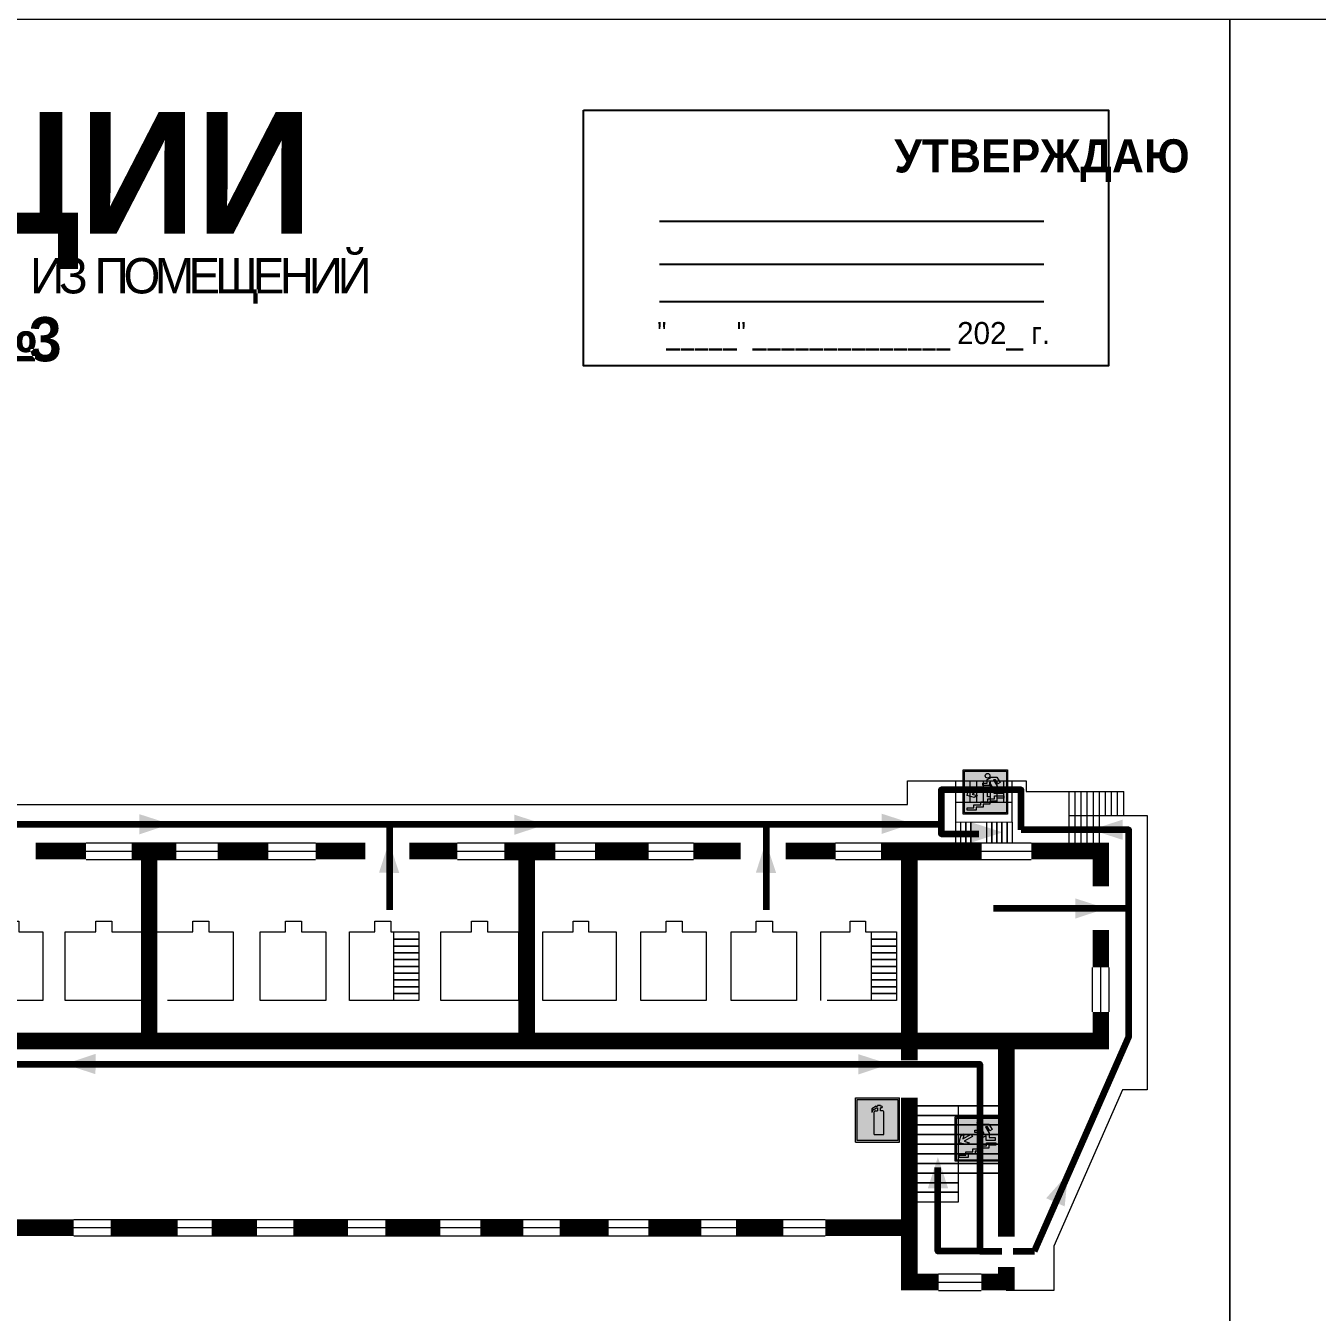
# Model space of a CAD drawing. Header units: millimetres. Extents: x 13810 to 67229, y 12374 to 21950.
# Drawn here: x 33169.7 to 33403.2, y 15497 to 15729.7 of the extents above; entities that cross this region are included whole.
import ezdxf

# ---------------------------------------------------------------- set-up
doc = ezdxf.new("R2010")
doc.units = ezdxf.units.MM
doc.linetypes.add('{ Wide Dash }', pattern=[12, 4, -2, 4, -2])
doc.layers.add('План_Штампы', color=7, linetype='Continuous')
doc.styles.add('обычный', font='arial.ttf')

# ---------------------------------------------------------------- blocks, each defined once
blk = doc.blocks.new('вниз 3')
at = {"lineweight": 0, "true_color": 0xffffff}
h = blk.add_hatch(color=7, dxfattribs=at)
h.dxf.hatch_style = 1
h.paths.add_polyline_path([(40997.5, -4475.69), (40997.25, -4475.28), (40995.76, -4476.15), (40995.97, -4475.23), (40995.39, -4475.56), (40995.05, -4476.83), (40996.33, -4477.17), (40996.91, -4476.83), (40996, -4476.55)], flags=0)
h.paths.add_polyline_path([(40999.81, -4473.95), (41000.22, -4473.95), (41000.64, -4474.67), (41001.03, -4474.43), (41000.46, -4473.49), (41000.42, -4473.49), (40999.43, -4473.49), (40998.68, -4473.92), (40998.68, -4474.57), (40997.88, -4474.57), (40997.88, -4475), (40999.14, -4475), (40999.14, -4474.43), (40999.14, -4474.38), (40999.59, -4475.15), (40998.72, -4475.67), (40998.72, -4477.06), (40999.24, -4477.06), (40999.24, -4475.96), (40999.95, -4475.56), (40999.95, -4476.43), (41001.61, -4476.43), (41001.61, -4475.88), (41000.47, -4475.88), (41000.47, -4475.12)], flags=0)
h.paths.add_polyline_path([(40999.2, -4473.24, 1), (40998.35, -4473.24, 1)], flags=0)
h.paths.add_polyline_path([(41000.46, -4477.26), (41001.69, -4477.26), (41001.69, -4476.84), (41000.03, -4476.84), (41000.03, -4477.39), (40998.78, -4477.39), (40998.78, -4477.95), (40997.53, -4477.95), (40997.53, -4478.5), (40996.29, -4478.5), (40996.29, -4479.06), (40995.05, -4479.06), (40995.05, -4479.48), (40995.29, -4479.48), (40996.72, -4479.48), (40996.72, -4478.92), (40997.97, -4478.92), (40997.97, -4478.36), (40999.2, -4478.36), (40999.2, -4477.81), (41000.46, -4477.81)], flags=0)
h.paths.add_polyline_path([(41002.37, -4472.17), (40994.37, -4472.17), (40994.37, -4480.17), (41002.37, -4480.17)])
h.paths.add_polyline_path([(41002.16, -4479.96), (40994.57, -4479.96), (40994.57, -4472.37), (41002.16, -4472.37)], flags=16)
h.paths.add_polyline_path([(41001.61, -4475.88), (41001.61, -4476.43), (40999.95, -4476.43), (40999.95, -4475.56), (40999.24, -4475.96), (40999.24, -4477.06), (40998.72, -4477.06), (40998.72, -4475.67), (40999.59, -4475.15), (40999.14, -4474.38), (40999.14, -4474.43), (40999.14, -4475), (40997.88, -4475), (40997.88, -4474.57), (40998.68, -4474.57), (40998.68, -4473.92), (40999.43, -4473.49), (41000.42, -4473.49), (41000.46, -4473.49), (41001.03, -4474.43), (41000.64, -4474.67), (41000.22, -4473.95), (40999.81, -4473.95), (41000.47, -4475.12), (41000.47, -4475.88)], flags=0)
h.paths.add_polyline_path([(41001.69, -4476.84), (41001.69, -4477.26), (41000.46, -4477.26), (41000.46, -4477.81), (40999.2, -4477.81), (40999.2, -4478.36), (40997.97, -4478.36), (40997.97, -4478.92), (40996.72, -4478.92), (40996.72, -4479.48), (40995.05, -4479.48), (40995.05, -4479.06), (40996.29, -4479.06), (40996.29, -4478.5), (40997.53, -4478.5), (40997.53, -4477.95), (40998.78, -4477.95), (40998.78, -4477.39), (41000.03, -4477.39), (41000.03, -4476.84)], flags=0)
h.paths.add_polyline_path([(40998.35, -4473.24, -1), (40999.2, -4473.24, -1)], flags=0)
h.paths.add_polyline_path([(40997.5, -4475.69), (40996, -4476.55), (40996.91, -4476.83), (40996.33, -4477.17), (40995.05, -4476.83), (40995.39, -4475.56), (40995.97, -4475.23), (40995.76, -4476.15), (40997.25, -4475.28)], flags=0)
at = {"lineweight": 0}
h = blk.add_hatch(color=126, dxfattribs=at)
h.dxf.hatch_style = 1
h.paths.add_polyline_path([(41002.16, -4472.37), (40994.57, -4472.37), (40994.57, -4479.96), (41002.16, -4479.96)])
h.paths.add_polyline_path([(40995.97, -4475.23), (40995.76, -4476.15), (40997.25, -4475.28), (40997.5, -4475.69), (40996, -4476.55), (40996.91, -4476.83), (40996.33, -4477.17), (40995.05, -4476.83), (40995.39, -4475.56)], flags=16)
h.paths.add_polyline_path([(40997.88, -4474.57), (40998.68, -4474.57), (40998.68, -4473.92), (40999.43, -4473.49), (41000.42, -4473.49), (41000.46, -4473.49), (41001.03, -4474.43), (41000.64, -4474.67), (41000.22, -4473.95), (40999.81, -4473.95), (41000.47, -4475.12), (41000.47, -4475.88), (41001.61, -4475.88), (41001.61, -4476.43), (40999.95, -4476.43), (40999.95, -4475.56), (40999.24, -4475.96), (40999.24, -4477.06), (40998.72, -4477.06), (40998.72, -4475.67), (40999.59, -4475.15), (40999.14, -4474.38), (40999.14, -4474.43), (40999.14, -4475), (40997.88, -4475)], flags=16)
h.paths.add_polyline_path([(40998.35, -4473.24, -1), (40999.2, -4473.24, -1)], flags=16)
h.paths.add_polyline_path([(40997.53, -4477.95), (40998.78, -4477.95), (40998.78, -4477.39), (41000.03, -4477.39), (41000.03, -4476.84), (41001.69, -4476.84), (41001.69, -4477.26), (41000.46, -4477.26), (41000.46, -4477.81), (40999.2, -4477.81), (40999.2, -4478.36), (40997.97, -4478.36), (40997.97, -4478.92), (40996.72, -4478.92), (40996.72, -4479.48), (40995.05, -4479.48), (40995.05, -4479.06), (40996.29, -4479.06), (40996.29, -4478.5), (40997.53, -4478.5)], flags=16)
at = {"lineweight": 0, "true_color": 0xffffff}
h = blk.add_hatch(color=7, dxfattribs=at)
h.dxf.hatch_style = 1
h.paths.add_polyline_path([(40999.2, -4473.24, 1), (40998.35, -4473.24, 1)])
h.paths.add_polyline_path([(40999.81, -4473.95), (41000.22, -4473.95), (41000.64, -4474.67), (41001.03, -4474.43), (41000.46, -4473.49), (41000.42, -4473.49), (40999.43, -4473.49), (40998.68, -4473.92), (40998.68, -4474.57), (40997.88, -4474.57), (40997.88, -4475), (40999.14, -4475), (40999.14, -4474.43), (40999.14, -4474.38), (40999.59, -4475.15), (40998.72, -4475.67), (40998.72, -4477.06), (40999.24, -4477.06), (40999.24, -4475.96), (40999.95, -4475.56), (40999.95, -4476.43), (41001.61, -4476.43), (41001.61, -4475.88), (41000.47, -4475.88), (41000.47, -4475.12)])
h.paths.add_polyline_path([(40999.2, -4477.81), (41000.46, -4477.81), (41000.46, -4477.26), (41001.69, -4477.26), (41001.69, -4476.84), (41000.03, -4476.84), (41000.03, -4477.39), (40998.78, -4477.39), (40998.78, -4477.95), (40997.53, -4477.95), (40997.53, -4478.5), (40996.29, -4478.5), (40996.29, -4479.06), (40995.05, -4479.06), (40995.05, -4479.48), (40995.29, -4479.48), (40996.72, -4479.48), (40996.72, -4478.92), (40997.97, -4478.92), (40997.97, -4478.36), (40999.2, -4478.36)])
h.paths.add_polyline_path([(40997.5, -4475.69), (40997.25, -4475.28), (40995.76, -4476.15), (40995.97, -4475.23), (40995.39, -4475.56), (40995.05, -4476.83), (40996.33, -4477.17), (40996.91, -4476.83), (40996, -4476.55)])
at = {"color": 126, "lineweight": 0}
for points in [[(40994.37, -4472.17), (41002.37, -4472.17), (41002.37, -4480.17), (40994.37, -4480.17)], [(40994.57, -4472.37), (41002.16, -4472.37), (41002.16, -4479.96), (40994.57, -4479.96)]]:
    blk.add_lwpolyline(points, close=True, dxfattribs=at)
for points in [[(40999.14, -4474.43), (40999.14, -4475), (40997.88, -4475), (40997.88, -4474.57), (40998.68, -4474.57), (40998.68, -4473.92), (40999.43, -4473.49), (41000.42, -4473.49), (41000.46, -4473.49), (41001.03, -4474.43), (41000.64, -4474.67), (41000.22, -4473.95), (40999.81, -4473.95), (41000.47, -4475.12), (41000.47, -4475.88), (41001.61, -4475.88), (41001.61, -4476.43), (40999.95, -4476.43), (40999.95, -4475.56), (40999.24, -4475.96), (40999.24, -4477.06), (40998.72, -4477.06), (40998.72, -4475.67), (40999.59, -4475.15), (40999.14, -4474.38), (40999.14, -4474.43)], [(40995.05, -4476.83), (40995.39, -4475.56), (40995.97, -4475.23), (40995.76, -4476.15), (40997.25, -4475.28), (40997.5, -4475.69), (40996, -4476.55), (40996.91, -4476.83), (40996.33, -4477.17), (40995.05, -4476.83)], [(40995.29, -4479.48), (40995.05, -4479.48), (40995.05, -4479.06), (40996.29, -4479.06), (40996.29, -4478.5), (40997.53, -4478.5), (40997.53, -4477.95), (40998.78, -4477.95), (40998.78, -4477.39), (41000.03, -4477.39), (41000.03, -4476.84), (41001.69, -4476.84), (41001.69, -4477.26), (41000.46, -4477.26), (41000.46, -4477.81), (40999.2, -4477.81), (40999.2, -4478.36), (40997.97, -4478.36), (40997.97, -4478.92), (40996.72, -4478.92), (40996.72, -4479.48), (40995.05, -4479.48)]]:
    blk.add_lwpolyline(points, dxfattribs=at)
blk.add_circle((40998.77, -4473.24), 0.426, dxfattribs=at)
blk = doc.blocks.new('A$C3AD82952')
at = {"true_color": 0xf5f5ff}
h = blk.add_hatch(color=7, dxfattribs=at)
h.dxf.hatch_style = 1
h.paths.add_polyline_path([(8.21, 8.73, 0.414214), (7.89, 9.05), (7.22, 9.05), (7.22, 9.92), (7.59, 9.92, 1), (7.57, 10.36), (7.22, 10.36), (7.22, 10.6), (6.43, 10.6), (6.43, 10.36), (6.01, 10.36), (4.74, 9.59), (4.74, 8.69), (4.98, 8.73), (4.98, 9.26), (6.12, 9.91), (6.43, 9.91), (6.43, 9.05), (5.76, 9.05, 0.414214), (5.44, 8.73), (5.44, 2.2), (8.21, 2.2)], flags=0)
h.paths.add_polyline_path([(12.8, 12.8), (0, 12.8), (0, 0), (12.8, 0)])
h.paths.add_polyline_path([(0.51, 12.29), (12.29, 12.29), (12.29, 0.51), (0.51, 0.51)], flags=16)
h.paths.add_polyline_path([(4.74, 9.59), (6.01, 10.36), (6.43, 10.36), (6.43, 10.6), (7.22, 10.6), (7.22, 10.36), (7.59, 10.36, -0.94586), (7.59, 9.92), (7.22, 9.92), (7.22, 9.05), (7.89, 9.05, -0.414214), (8.21, 8.73), (8.21, 2.2), (5.44, 2.2), (5.44, 8.73, -0.414214), (5.76, 9.05), (6.43, 9.05), (6.43, 9.91), (6.12, 9.91), (4.98, 9.26), (4.98, 8.73), (4.74, 8.69)], flags=0)
h = blk.add_hatch(color=242)
h.dxf.hatch_style = 1
h.paths.add_polyline_path([(12.29, 12.29), (0.51, 12.29), (0.51, 0.51), (12.29, 0.51)])
h.paths.add_polyline_path([(4.74, 8.69), (4.74, 9.59), (6.01, 10.36), (6.43, 10.36), (6.43, 10.6), (7.22, 10.6), (7.22, 10.36), (7.59, 10.36, -0.94586), (7.59, 9.92), (7.22, 9.92), (7.22, 9.05), (7.89, 9.05, -0.414214), (8.21, 8.73), (8.21, 2.2), (5.44, 2.2), (5.44, 8.73, -0.414214), (5.76, 9.05), (6.43, 9.05), (6.43, 9.91), (6.12, 9.91), (4.98, 9.26), (4.98, 8.73)], flags=16)
h = blk.add_hatch(color=7, dxfattribs=at)
h.dxf.hatch_style = 1
h.paths.add_polyline_path([(8.21, 8.73, 0.414214), (7.89, 9.05), (7.22, 9.05), (7.22, 9.92), (7.59, 9.92, 1), (7.57, 10.36), (7.22, 10.36), (7.22, 10.6), (6.43, 10.6), (6.43, 10.36), (6.01, 10.36), (4.74, 9.59), (4.74, 8.69), (4.98, 8.73), (4.98, 9.26), (6.12, 9.91), (6.43, 9.91), (6.43, 9.05), (5.76, 9.05, 0.414214), (5.44, 8.73), (5.44, 2.2), (8.21, 2.2)])
at = {"color": 242, "lineweight": 5}
for p, q in [((0, 0), (0, 12.8)), ((0, 12.8), (12.8, 12.8)), ((12.8, 0), (12.8, 12.8)), ((6.01, 10.36), (4.74, 9.59)), ((4.74, 9.59), (4.74, 8.69)), ((4.74, 8.69), (4.98, 8.73)), ((4.98, 9.26), (6.12, 9.91)), ((4.98, 8.73), (4.98, 9.26)), ((5.44, 2.2), (5.44, 8.73)), ((5.76, 9.05), (6.43, 9.05)), ((6.01, 10.36), (6.43, 10.36)), ((6.12, 9.91), (6.43, 9.91)), ((7.22, 10.6), (6.43, 10.6)), ((6.43, 10.6), (6.43, 10.36)), ((6.43, 9.91), (6.43, 9.05)), ((7.22, 10.36), (7.22, 10.6)), ((7.59, 10.36), (7.22, 10.36)), ((7.22, 9.05), (7.22, 9.92)), ((7.59, 9.92), (7.22, 9.92)), ((7.89, 9.05), (7.22, 9.05)), ((8.21, 2.2), (8.21, 8.73)), ((0, 0), (12.8, 0)), ((5.44, 2.2), (8.21, 2.2))]:
    blk.add_line(p, q, dxfattribs=at)
blk.add_lwpolyline([(0.51, 12.29), (12.29, 12.29), (12.29, 0.51), (0.51, 0.51)], close=True, dxfattribs=at)
for centre, radius, start, end in [((5.76, 8.73), 0.32, 90, 180), ((7.58, 10.14), 0.223, 273.1875, 86.8125), ((7.89, 8.73), 0.32, 0, 90)]:
    blk.add_arc(centre, radius, start, end, dxfattribs=at)

msp = doc.modelspace()

# ---------------------------------------------------------------- linework, layer by layer
at = {"color": 126, "lineweight": 0, "true_color": 0x008754}
for points in [[(32787.42, 15730.89), (33387.42, 15730.89), (33387.42, 15335.89), (32787.42, 15335.89)], [(32787.42, 15730.89), (33387.42, 15730.89), (33387.42, 15335.89), (32787.42, 15335.89)], [(32787.42, 15730.89), (33387.42, 15730.89), (33387.42, 15335.89), (32787.42, 15335.89)], [(32787.42, 15730.89), (33387.42, 15730.89), (33387.42, 15335.89), (32787.42, 15335.89)], [(33387.42, 15730.89), (33987.42, 15730.89), (33987.42, 15335.89), (33387.42, 15335.89)], [(33387.42, 15730.89), (33987.42, 15730.89), (33987.42, 15335.89), (33387.42, 15335.89)], [(33387.42, 15730.89), (33987.42, 15730.89), (33987.42, 15335.89), (33387.42, 15335.89)], [(33387.42, 15730.89), (33987.42, 15730.89), (33987.42, 15335.89), (33387.42, 15335.89)]]:
    msp.add_lwpolyline(points, close=True, dxfattribs=at)
msp.add_lwpolyline([(33270.51, 15714.44), (33365.51, 15714.44), (33365.51, 15668.24), (33270.51, 15668.24)], close=True)
for points in [[(33284.26, 15694.4), (33353.78, 15694.4)], [(33284.26, 15686.63), (33353.78, 15686.63)], [(33284.26, 15679.85), (33353.78, 15679.85)]]:
    msp.add_lwpolyline(points)
at = {"lineweight": 0}
for points in [[(32944.88, 15580.45), (32944.88, 15588.88), (33329.15, 15588.88), (33329.15, 15593.18), (33350.6, 15593.18), (33350.6, 15591.25), (33368.23, 15591.25)], [(33337.9, 15581.94), (33337.9, 15593.18)], [(33339.24, 15589.29), (33339.24, 15593.18)], [(33340.46, 15589.29), (33340.46, 15593.18)], [(33340.46, 15589.29), (33340.46, 15593.18)], [(33341.68, 15589.29), (33341.68, 15593.18)], [(33341.68, 15589.29), (33341.68, 15593.18)], [(33342.9, 15589.29), (33342.9, 15593.18)], [(33342.9, 15589.29), (33342.9, 15593.18)], [(33344.12, 15589.29), (33344.12, 15593.18)], [(33344.12, 15589.29), (33344.12, 15593.18)], [(33345.34, 15589.29), (33345.34, 15593.18)], [(33345.34, 15589.29), (33345.34, 15593.18)], [(33346.56, 15589.29), (33346.56, 15593.18)], [(33346.56, 15589.29), (33346.56, 15593.18)], [(33348.03, 15585.7), (33348.03, 15593.18)], [(33358.35, 15581.94), (33358.35, 15591.25)], [(33359.45, 15581.94), (33359.45, 15591.25)], [(33359.45, 15581.94), (33359.45, 15591.25)], [(33360.55, 15581.94), (33360.55, 15591.25)], [(33360.55, 15581.94), (33360.55, 15591.25)], [(33361.64, 15581.94), (33361.64, 15591.25)], [(33361.64, 15581.94), (33361.64, 15591.25)], [(33362.74, 15581.94), (33362.74, 15591.25)], [(33362.74, 15581.94), (33362.74, 15591.25)], [(33363.84, 15581.94), (33363.84, 15591.25)], [(33363.84, 15581.94), (33363.84, 15591.25)], [(33364.94, 15586.89), (33364.94, 15591.25)], [(33364.94, 15586.89), (33364.94, 15591.25)], [(33366.04, 15586.89), (33366.04, 15591.25)], [(33366.04, 15586.89), (33366.04, 15591.25)], [(33366.04, 15586.89), (33366.04, 15591.25)], [(33367.13, 15586.89), (33367.13, 15591.25)], [(33367.13, 15586.89), (33367.13, 15591.25)], [(33367.13, 15586.89), (33367.13, 15591.25)], [(33368.23, 15586.89), (33368.23, 15591.25)], [(33337.9, 15589.29), (33348.03, 15589.29)], [(33358.35, 15586.89), (33372.47, 15586.89), (33372.47, 15537.25), (33368.03, 15537.25), (33355.59, 15509.01), (33355.59, 15501), (33346.99, 15501)], [(33337.9, 15585.72), (33348.03, 15585.7)], [(33338.76, 15581.94), (33338.76, 15585.72)], [(33339.66, 15585.72), (33339.66, 15581.94)], [(33339.66, 15581.94), (33339.66, 15585.72)], [(33340.57, 15585.72), (33340.57, 15581.94)], [(33340.57, 15581.94), (33340.57, 15585.72)], [(33343.5, 15581.93), (33343.5, 15585.7)], [(33344.41, 15585.7), (33344.41, 15581.93)], [(33344.41, 15581.93), (33344.41, 15585.7)], [(33345.31, 15585.7), (33345.31, 15581.93)], [(33345.31, 15581.93), (33345.31, 15585.7)], [(33346.22, 15585.7), (33346.22, 15581.93)], [(33346.22, 15581.93), (33346.22, 15585.7)], [(33347.13, 15585.7), (33347.13, 15581.93)], [(33347.13, 15581.93), (33347.13, 15585.7)], [(33348.03, 15585.7), (33348.03, 15581.93)], [(33180.59, 15581.94), (33222.08, 15581.94)], [(33247.74, 15581.94), (33290.4, 15581.94)], [(33316.12, 15581.94), (33351.52, 15581.94)], [(33180.59, 15580.44), (33222.08, 15580.44)], [(33247.74, 15580.44), (33290.4, 15580.45)], [(33316.12, 15580.44), (33351.52, 15580.45)], [(33180.59, 15578.94), (33222.08, 15578.94)], [(33247.74, 15578.94), (33290.4, 15578.94)], [(33316.12, 15578.94), (33351.52, 15578.94)], [(33160.93, 15553.45), (33160.93, 15565.83), (33165.49, 15565.83), (33165.49, 15567.78), (33168.4, 15567.78), (33168.4, 15565.83), (33172.76, 15565.83), (33172.76, 15553.45), (33160.93, 15553.45)], [(33176.78, 15553.45), (33176.78, 15565.83), (33182.36, 15565.83), (33182.36, 15567.78), (33185.25, 15567.78), (33185.25, 15565.83), (33190.85, 15565.83), (33190.85, 15553.45), (33176.78, 15553.45)], [(33192.07, 15553.45), (33192.07, 15565.83), (33199.89, 15565.83), (33199.89, 15567.78), (33202.8, 15567.78), (33202.8, 15565.83), (33207.16, 15565.83), (33207.16, 15553.45), (33195.33, 15553.45)], [(33212.09, 15553.45), (33212.09, 15565.83), (33216.65, 15565.83), (33216.65, 15567.78), (33219.56, 15567.78), (33219.56, 15565.83), (33223.92, 15565.83), (33223.92, 15553.45), (33212.09, 15553.45)], [(33228.24, 15553.45), (33228.24, 15565.83), (33232.81, 15565.83), (33232.81, 15567.78), (33235.71, 15567.78), (33235.71, 15565.83), (33236.18, 15565.83), (33236.18, 15553.45), (33228.24, 15553.45)], [(33244.71, 15553.45), (33244.71, 15565.83), (33250.29, 15565.83), (33250.29, 15567.78), (33253.18, 15567.78), (33253.18, 15565.83), (33258.78, 15565.83), (33258.78, 15553.45), (33244.71, 15553.45)], [(33263.17, 15553.45), (33263.17, 15565.83), (33268.68, 15565.83), (33268.68, 15567.78), (33271.44, 15567.78), (33271.44, 15565.83), (33276.47, 15565.83), (33276.47, 15553.45), (33263.17, 15553.45)], [(33280.9, 15553.45), (33280.9, 15565.83), (33285.47, 15565.83), (33285.47, 15567.78), (33288.37, 15567.78), (33288.37, 15565.83), (33292.74, 15565.83), (33292.74, 15553.45), (33280.9, 15553.45)], [(33297.22, 15553.45), (33297.22, 15565.83), (33301.78, 15565.83), (33301.78, 15567.78), (33304.69, 15567.78), (33304.69, 15565.83), (33309.05, 15565.83), (33309.05, 15553.45), (33297.22, 15553.45)], [(33313.43, 15553.45), (33313.43, 15565.83), (33318.75, 15565.83), (33318.75, 15567.78), (33321.51, 15567.78), (33321.51, 15565.83), (33322.56, 15565.83), (33322.56, 15553.45), (33314.63, 15553.45)], [(33236.18, 15565.83), (33240.75, 15565.83)], [(33240.75, 15565.83), (33240.75, 15553.45)], [(33322.56, 15565.83), (33327.14, 15565.83)], [(33327.14, 15565.83), (33327.14, 15553.45)], [(33236.18, 15564.49), (33240.75, 15564.49)], [(33240.75, 15564.49), (33236.18, 15564.49)], [(33236.18, 15563.26), (33240.75, 15563.26)], [(33240.75, 15563.26), (33236.18, 15563.26)], [(33322.56, 15564.49), (33327.14, 15564.49)], [(33327.14, 15564.49), (33322.56, 15564.49)], [(33322.56, 15563.26), (33327.14, 15563.26)], [(33327.14, 15563.26), (33322.56, 15563.26)], [(33236.18, 15562.04), (33240.75, 15562.04)], [(33240.75, 15562.04), (33236.18, 15562.04)], [(33236.18, 15560.81), (33240.75, 15560.81)], [(33240.75, 15560.81), (33236.18, 15560.81)], [(33322.56, 15562.04), (33327.14, 15562.04)], [(33327.14, 15562.04), (33322.56, 15562.04)], [(33322.56, 15560.81), (33327.14, 15560.81)], [(33327.14, 15560.81), (33322.56, 15560.81)], [(33236.18, 15559.58), (33240.75, 15559.58)], [(33240.75, 15559.58), (33236.18, 15559.58)], [(33236.18, 15558.36), (33240.75, 15558.36)], [(33240.75, 15558.36), (33236.18, 15558.36)], [(33322.56, 15559.58), (33327.14, 15559.58)], [(33327.14, 15559.58), (33322.56, 15559.58)], [(33322.56, 15558.36), (33327.14, 15558.36)], [(33327.14, 15558.36), (33322.56, 15558.36)], [(33362.6, 15551.35), (33362.6, 15559.4)], [(33364.1, 15551.35), (33364.1, 15559.4)], [(33365.6, 15551.35), (33365.6, 15559.4)], [(33236.18, 15557.13), (33240.75, 15557.13)], [(33240.75, 15557.13), (33236.18, 15557.13)], [(33322.56, 15557.13), (33327.14, 15557.13)], [(33327.14, 15557.13), (33322.56, 15557.13)], [(33236.18, 15555.91), (33240.75, 15555.91)], [(33240.75, 15555.91), (33236.18, 15555.91)], [(33236.18, 15554.68), (33240.75, 15554.68)], [(33240.75, 15554.68), (33236.18, 15554.68)], [(33322.56, 15555.91), (33327.14, 15555.91)], [(33327.14, 15555.91), (33322.56, 15555.91)], [(33322.56, 15554.68), (33327.14, 15554.68)], [(33327.14, 15554.68), (33322.56, 15554.68)], [(33240.75, 15553.45), (33236.18, 15553.45)], [(33327.14, 15553.45), (33322.56, 15553.45)], [(33346.99, 15534.39), (33329.47, 15534.39)], [(33329.47, 15534.39), (33346.99, 15534.39)], [(33346.99, 15532.65), (33329.47, 15532.65)], [(33329.47, 15532.65), (33346.99, 15532.65)], [(33346.99, 15532.65), (33329.47, 15532.65)], [(33329.47, 15532.65), (33346.99, 15532.65)], [(33338.37, 15516.99), (33338.37, 15534.39)], [(33346.99, 15530.91), (33329.47, 15530.91)], [(33329.47, 15530.91), (33346.99, 15530.91)], [(33346.99, 15530.91), (33329.47, 15530.91)], [(33329.47, 15530.91), (33346.99, 15530.91)], [(33346.99, 15529.17), (33329.47, 15529.17)], [(33329.47, 15529.17), (33346.99, 15529.17)], [(33346.99, 15529.17), (33329.47, 15529.17)], [(33329.47, 15529.17), (33346.99, 15529.17)], [(33346.99, 15527.43), (33329.47, 15527.43)], [(33329.47, 15527.43), (33346.99, 15527.43)], [(33346.99, 15527.43), (33329.47, 15527.43)], [(33329.47, 15527.43), (33346.99, 15527.43)], [(33346.99, 15525.69), (33329.47, 15525.69)], [(33329.47, 15525.69), (33346.99, 15525.69)], [(33346.99, 15525.69), (33329.47, 15525.69)], [(33329.47, 15525.69), (33346.99, 15525.69)], [(33346.99, 15523.95), (33329.47, 15523.95)], [(33329.47, 15523.95), (33346.99, 15523.95)], [(33346.99, 15523.95), (33329.47, 15523.95)], [(33329.47, 15523.95), (33346.99, 15523.95)], [(33346.99, 15522.21), (33329.47, 15522.21)], [(33329.47, 15522.21), (33346.99, 15522.21)], [(33338.37, 15520.47), (33329.47, 15520.47)], [(33329.47, 15520.47), (33338.37, 15520.47)], [(33338.37, 15518.73), (33329.47, 15518.73)], [(33329.47, 15518.73), (33338.37, 15518.73)], [(33329.47, 15516.99), (33338.37, 15516.99)], [(33178.36, 15513.84), (33314.25, 15513.84)], [(33178.36, 15512.34), (33314.25, 15512.34)], [(33178.36, 15510.84), (33314.25, 15510.84)], [(33334.75, 15504), (33342.46, 15504)], [(33334.75, 15502.5), (33342.46, 15502.5)], [(33334.75, 15501), (33342.46, 15501)]]:
    msp.add_lwpolyline(points, dxfattribs=at)
at = {"color": 126, "lineweight": 100, "true_color": 0x008754}
for points in [[(33349.67, 15584.31), (33349.67, 15591.54), (33335.19, 15591.54), (33335.19, 15583.54), (33342.02, 15583.54)], [(32982.68, 15569.32), (32982.68, 15585.29), (33335.19, 15585.29)], [(33235.44, 15585.29), (33235.44, 15569.8)], [(33303.59, 15585.29), (33303.59, 15569.8)], [(33352.08, 15508.07), (33369.13, 15546.86), (33369.13, 15584.31), (33349.67, 15584.31)], [(33369.13, 15570.08), (33344.67, 15570.08)], [(33161.94, 15541.93), (33342.22, 15541.93), (33342.22, 15508.07), (33334.64, 15508.07), (33334.64, 15523.23)]]:
    msp.add_lwpolyline(points, dxfattribs=at)
at = {"lineweight": 0, "const_width": 3}
for points in [[(33180.59, 15580.45), (33171.48, 15580.45)], [(33196.89, 15580.45), (33188.84, 15580.45)], [(33191.99, 15580.45), (33191.99, 15546.08)], [(33213.51, 15580.45), (33204.4, 15580.45)], [(33231.08, 15580.45), (33222.08, 15580.45)], [(33247.74, 15580.45), (33239.06, 15580.45)], [(33265.42, 15580.45), (33256.21, 15580.45)], [(33260.28, 15580.45), (33260.28, 15546.08)], [(33282.35, 15580.45), (33272.62, 15580.45)], [(33298.97, 15580.45), (33290.4, 15580.45)], [(33316.12, 15580.45), (33307.12, 15580.45)], [(33342.52, 15580.45), (33324.32, 15580.45)], [(33329.47, 15580.45), (33329.47, 15542.61)], [(33364.1, 15574.1), (33364.1, 15580.45), (33351.52, 15580.45)], [(33364.1, 15559.4), (33364.1, 15566.17)], [(33364.1, 15551.35), (33364.1, 15546.08), (32954.46, 15546.08)], [(33346.99, 15510.72), (33346.99, 15546.08)], [(33329.47, 15512.34), (33329.47, 15535.84)], [(33163.8, 15512.34), (33178.36, 15512.34)], [(33185.01, 15512.34), (33197.15, 15512.34)], [(33203.27, 15512.34), (33211.5, 15512.34)], [(33218.05, 15512.34), (33227.97, 15512.34)], [(33234.72, 15512.34), (33244.65, 15512.34)], [(33251.87, 15512.34), (33259.68, 15512.34)], [(33266.22, 15512.34), (33275.09, 15512.34)], [(33282.27, 15512.34), (33291.87, 15512.34)], [(33298.1, 15512.34), (33306.65, 15512.34)], [(33314.25, 15512.34), (33329.47, 15512.34), (33329.47, 15502.5), (33334.75, 15502.5)], [(33342.46, 15502.5), (33346.99, 15502.5), (33346.99, 15505.24)]]:
    msp.add_lwpolyline(points, dxfattribs=at)
at = {"color": 126, "linetype": '{ Wide Dash }', "lineweight": 100, "true_color": 0x008754}
msp.add_lwpolyline([(33342.22, 15508.07), (33352.08, 15508.07)], dxfattribs=at)
at = {"layer": 'План_Штампы', "color": 126, "true_color": 0x008754}
for points in [[(33190.19, 15583.47), (33190.2, 15587.13), (33195.82, 15585.32)], [(33258.01, 15583.38), (33258.01, 15587.04), (33263.63, 15585.23)], [(33324.45, 15583.55), (33324.46, 15587.21), (33330.08, 15585.4)], [(33340.68, 15581.98), (33340.69, 15585.65), (33346.31, 15583.84)], [(33368.04, 15586.14), (33368.03, 15582.48), (33362.41, 15584.29)], [(33237.21, 15576.51), (33233.55, 15576.52), (33235.36, 15582.14)], [(33305.36, 15576.51), (33301.7, 15576.52), (33303.51, 15582.14)], [(33359.47, 15568.23), (33359.47, 15571.89), (33365.09, 15570.08)], [(33182.29, 15543.76), (33182.28, 15540.1), (33176.66, 15541.91)], [(33320.25, 15540.04), (33320.25, 15543.71), (33325.87, 15541.9)], [(33336.48, 15519.47), (33332.82, 15519.47), (33334.63, 15525.1)], [(33357.56, 15516.17), (33354.21, 15517.66), (33358.14, 15522.07)]]:
    msp.add_solid(points, dxfattribs=at)

# ---------------------------------------------------------------- block references
at = {"color": 126, "true_color": 0x008754}
for p in [(-7655.15, 20067.3), (-7656.6, 20004.53)]:
    msp.add_blockref('вниз 3', p, dxfattribs=at)
at = {"xscale": 0.625, "yscale": 0.625, "zscale": 0.625}
msp.add_blockref('A$C3AD82952', (33319.71, 15527.81), dxfattribs=at)

# ---------------------------------------------------------------- texts
at = {"lineweight": 0, "style": 'обычный'}
for s, insert, char_height, width, attachment_point in [('{\\fProxima Nova Rg|b1|i0|c204|p2;ПЛАН ЭВАКУАЦИИ}', (32944.44, 15714.11), 22, 493.8901, 1), ('\\pi-18,l18,t18;{\\fProxima Nova Rg|b1|i0|c204|p2;УТВЕРЖДАЮ\\H1.1997x; }', (33353.45, 15705.32), 6, 126.6484, 5), ('{\\fArial Narrow|b0|i0|c204|p34;"_____" ______________ \\fProxima Nova Rg|b0|i0|c204|p2;202_ г. }', (33319.41, 15673.56), 4, 78.6503, 5)]:
    msp.add_mtext(s, dxfattribs=dict(at, insert=insert, char_height=char_height, width=width, attachment_point=attachment_point))
at = {"color": 0, "lineweight": 0, "insert": (33093.83, 15682.32), "char_height": 8, "width": 449.2158, "attachment_point": 5, "style": 'обычный'}
msp.add_mtext('{\\fArial Black|b1|i0|c204|p34;\\H2x;\\T0.85;  \\fArial Narrow|b0|i0|c204|p34;\\H0.8x;\\W0.9;\\P\\fProxima Nova Rg|b0|i0|c204|p2;\\H0.5x;\\W1;\\C256;ПРИ ПОЖАРЕ  ИЛИ ДРУГИХ ЧРЕЗВЫЧАЙНЫХ СИТУАЦИЯХ  ИЗ ПОМЕЩЕНИЙ \\fProxima Nova Rg|b1|i0|c204|p2;\\H1.25x;\\P ОКН  ЦЭН:  ЗДАНИЕ ПЕРЕДЕЛА №3\\P2 ЭТАЖ}', dxfattribs=at)

doc.saveas('drawing.dxf')
